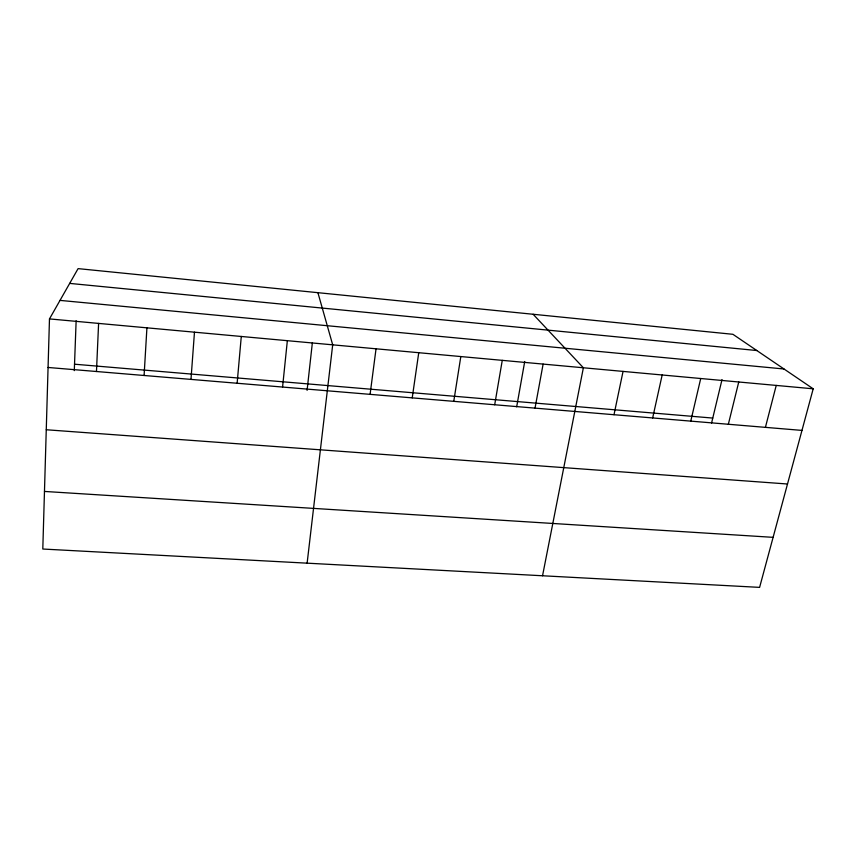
<?xml version="1.0" encoding="UTF-8"?>
<svg xmlns="http://www.w3.org/2000/svg" width="856" height="856" viewBox="0 0 856 856"><rect width="100%" height="100%" fill="white"/><g stroke="black" fill="none" stroke-linecap="round" stroke-linejoin="round"><path stroke-width="1.28" d="M49.477 318.914L42.8 549.028L759.604 587.377L813.2 388.806L732.907 334.3L78.089 268.624L49.477 318.914L813.2 388.806M74.29 370.637L76.141 320.711M96.471 371.515L98.601 323.408M144.097 375.484L146.922 327.827M190.984 379.401L194.473 332.182M237.133 383.253L241.285 336.462M282.576 387.051L287.349 340.677M307.09 390.347L312.354 342.849M307.122 563.173L332.695 344.829L317.908 292.677M370.092 394.359L376.041 348.799M412.228 397.869L418.745 352.704M453.766 401.336L460.817 356.556M494.693 404.76L502.269 360.355M516.682 406.814L524.728 361.5M535.032 408.13L543.121 364.089M542.543 575.756L583.375 367.77L533.117 314.259M613.998 414.721L623.05 371.408M652.657 417.942L662.17 374.981M690.76 421.131L700.722 378.513M711.561 423.078L722.015 379.593M728.349 424.266L738.749 381.99M765.414 427.358L776.232 385.425M44.469 491.44L773.107 537.343M46.267 429.755L787.499 484.004M48.075 367.47L801.965 430.408M74.526 364.207L712.759 418.07M60.016 300.392L783.989 368.979M69.678 283.4L756.832 350.532"/></g></svg>
